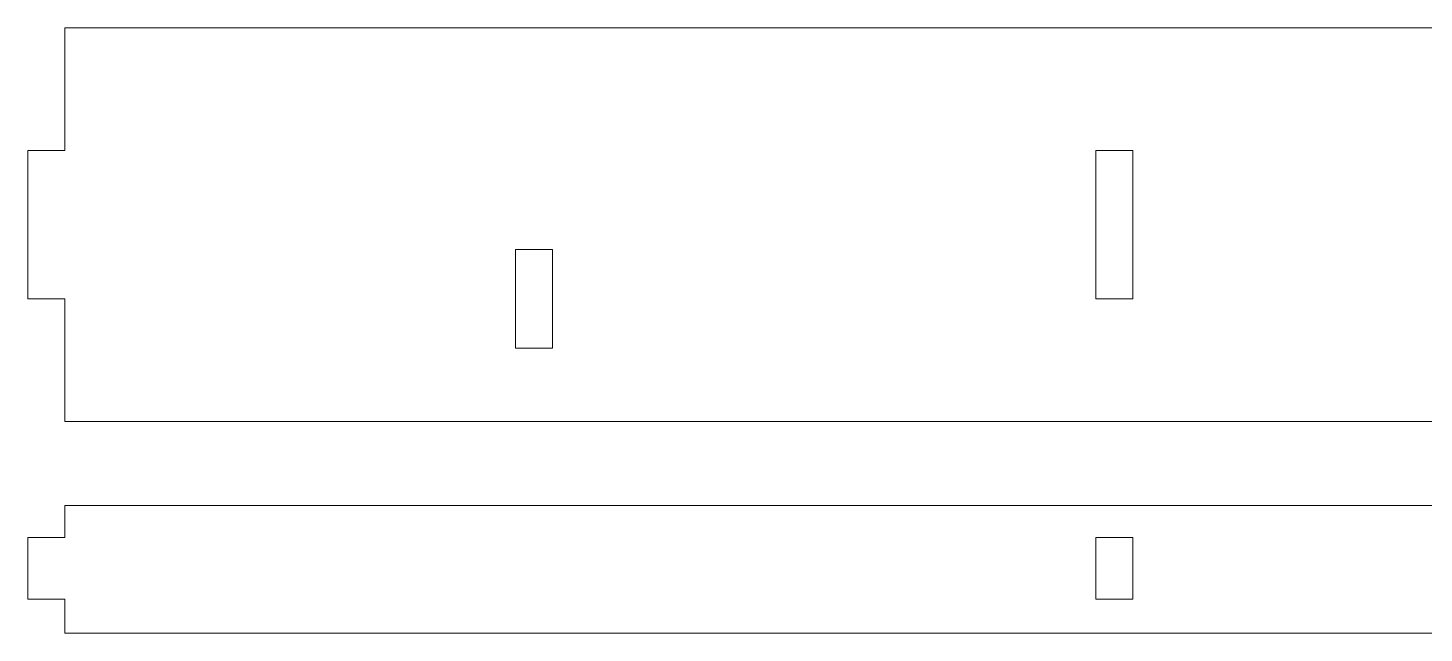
# Model space of a CAD drawing. Header units: millimetres. Extents: x -366 to 353, y -421 to 421.
# Drawn here: x -345.9 to -232.8, y -106.3 to -57.3 of the extents above; entities that cross this region are included whole.
import ezdxf

# ---------------------------------------------------------------- set-up
doc = ezdxf.new("R2010")
doc.units = ezdxf.units.MM
doc.header["$MEASUREMENT"] = 0
doc.layers.add('layer 1', color=7, linetype='Continuous')

msp = doc.modelspace()

# ---------------------------------------------------------------- linework, layer by layer
at = {"layer": 'layer 1', "color": 5, "lineweight": 9}
for points in [[(-22.8915, -57.2697), (-22.8915, -57.2697), (-342.8915, -57.2697), (-342.8915, -57.2697)], [(-342.8915, -57.2697), (-342.8915, -57.2697), (-342.8915, -67.211), (-342.8915, -67.211)], [(-345.8915, -67.211), (-345.8915, -67.211), (-345.8915, -79.211), (-345.8915, -79.211)], [(-342.8915, -67.211), (-342.8915, -67.211), (-345.8915, -67.211), (-345.8915, -67.211)], [(-259.3915, -67.211), (-259.3915, -67.211), (-259.3915, -79.211), (-259.3915, -79.211)], [(-256.3915, -67.211), (-256.3915, -67.211), (-259.3915, -67.211), (-259.3915, -67.211)], [(-256.3915, -79.211), (-256.3915, -79.211), (-256.3915, -67.211), (-256.3915, -67.211)], [(-303.3915, -75.211), (-303.3915, -75.211), (-306.3915, -75.211), (-306.3915, -75.211)], [(-306.3915, -75.211), (-306.3915, -75.211), (-306.3915, -83.211), (-306.3915, -83.211)], [(-303.3915, -83.211), (-303.3915, -83.211), (-303.3915, -75.211), (-303.3915, -75.211)], [(-345.8915, -79.211), (-345.8915, -79.211), (-342.8915, -79.211), (-342.8915, -79.211)], [(-342.8915, -79.211), (-342.8915, -79.211), (-342.8915, -89.1523), (-342.8915, -89.1523)], [(-259.3915, -79.211), (-259.3915, -79.211), (-256.3915, -79.211), (-256.3915, -79.211)], [(-306.3915, -83.211), (-306.3915, -83.211), (-303.3915, -83.211), (-303.3915, -83.211)], [(-342.8915, -89.1523), (-342.8915, -89.1523), (-22.8915, -89.1523), (-22.8915, -89.1523)], [(-342.8915, -95.948), (-342.8915, -95.948), (-342.8915, -98.548), (-342.8915, -98.548)], [(-22.8915, -95.948), (-22.8915, -95.948), (-342.8915, -95.948), (-342.8915, -95.948)], [(-342.8915, -98.548), (-342.8915, -98.548), (-345.8915, -98.548), (-345.8915, -98.548)], [(-345.8915, -98.548), (-345.8915, -98.548), (-345.8915, -103.548), (-345.8915, -103.548)], [(-256.3915, -98.548), (-256.3915, -98.548), (-259.3915, -98.548), (-259.3915, -98.548)], [(-259.3915, -98.548), (-259.3915, -98.548), (-259.3915, -103.548), (-259.3915, -103.548)], [(-256.3915, -103.548), (-256.3915, -103.548), (-256.3915, -98.548), (-256.3915, -98.548)], [(-345.8915, -103.548), (-345.8915, -103.548), (-342.8915, -103.548), (-342.8915, -103.548)], [(-342.8915, -103.548), (-342.8915, -103.548), (-342.8915, -106.2914), (-342.8915, -106.2914)], [(-259.3915, -103.548), (-259.3915, -103.548), (-256.3915, -103.548), (-256.3915, -103.548)], [(-342.8915, -106.2914), (-342.8915, -106.2914), (-22.8915, -106.2914), (-22.8915, -106.2914)]]:
    msp.add_open_spline(points, degree=3, dxfattribs=at)

doc.saveas('drawing.dxf')
